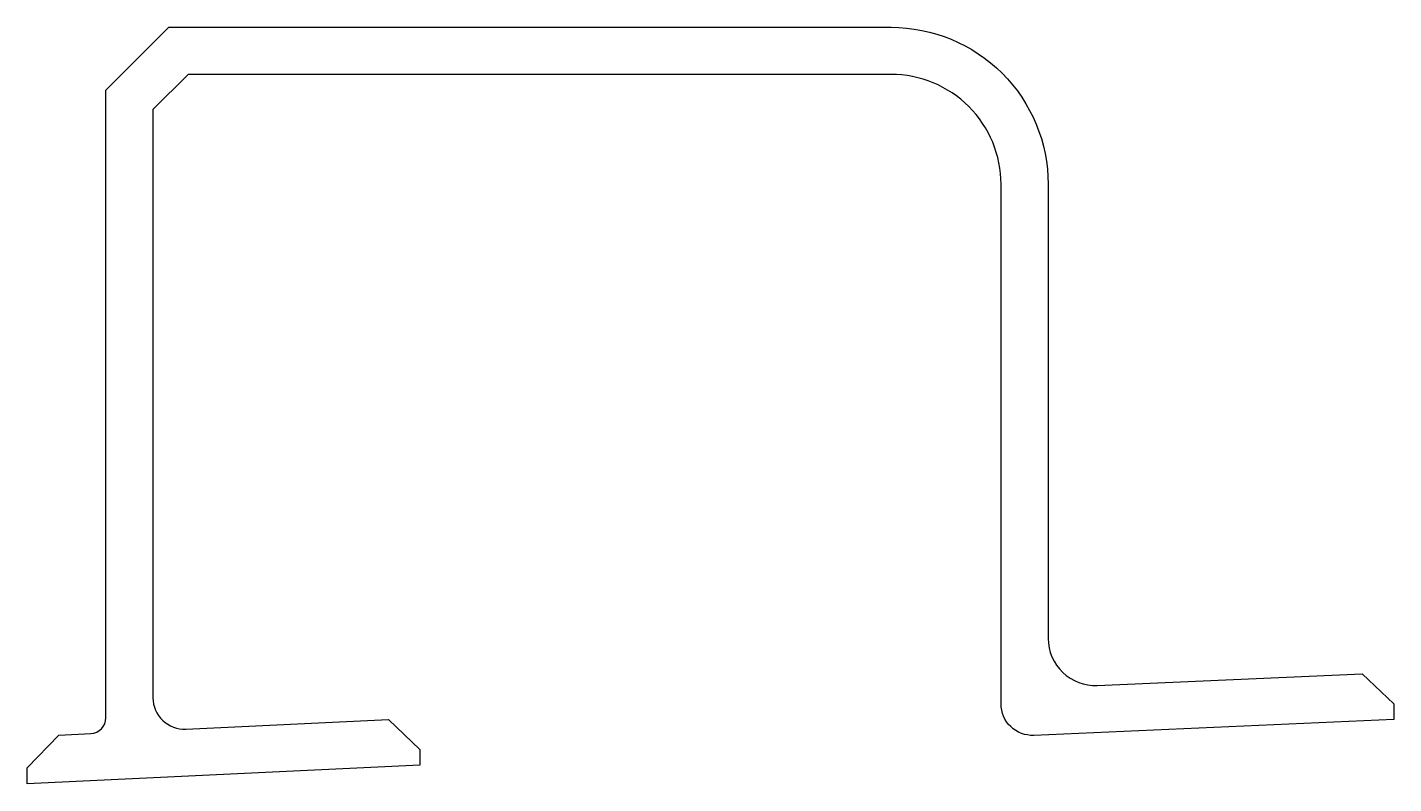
# Model space of a CAD drawing. Extents: x 110.6 to 197.6, y 192.4 to 240.6.
import ezdxf

# ---------------------------------------------------------------- set-up
doc = ezdxf.new("R2010")
doc.units = 0
doc.header["$LTSCALE"] = 15
doc.layers.get('0').update_dxf_attribs({"linetype": 'CONTINUOUS'})

msp = doc.modelspace()

# ---------------------------------------------------------------- linework, layer by layer
at = {"color": 0, "linetype": 'BYBLOCK'}
msp.add_lwpolyline([(118.555, 235.34), (118.555, 197.881, 0.428084), (120.649, 195.883), (133.557, 196.492), (135.555, 194.586), (135.555, 193.583), (110.555, 192.404), (110.555, 193.407), (112.553, 195.501), (114.602, 195.598, 0.400478), (115.555, 196.597), (115.555, 236.583), (119.555, 240.583), (165.555, 240.583, -0.414214), (175.555, 230.583), (175.555, 201.659, 0.427052), (178.686, 198.662), (195.557, 199.399), (197.555, 197.486), (197.555, 196.483), (174.642, 195.482, -0.427052), (172.555, 197.481), (172.555, 230.583, 0.414214), (165.555, 237.583), (120.798, 237.583)], format="xyb", close=True, dxfattribs=at)

doc.saveas('drawing.dxf')
